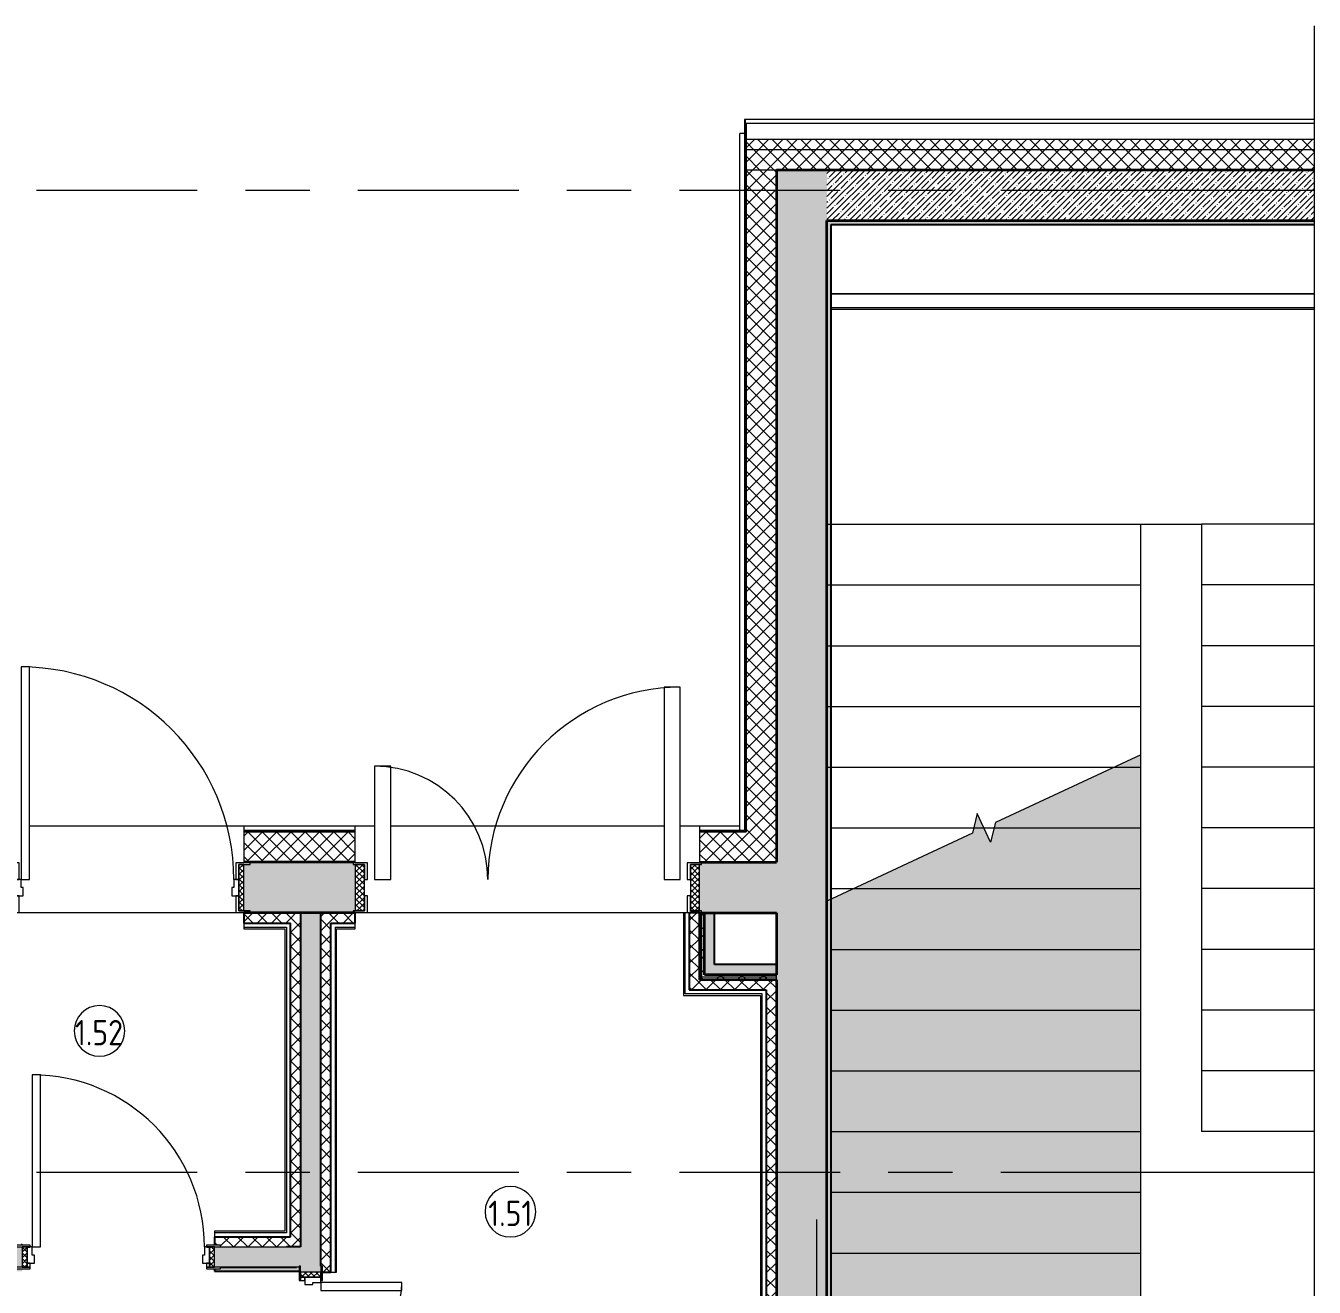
# Model space of a CAD drawing. Header units: millimetres. Extents: x 54725 to 263872, y -8553 to 29614.
# Drawn here: x 85452 to 91817, y 21581 to 27813 of the extents above; entities that cross this region are included whole.
import ezdxf

# ---------------------------------------------------------------- set-up
doc = ezdxf.new("R2010")
doc.units = ezdxf.units.MM
doc.linetypes.add('Осевая', pattern=[1587.5, 317.5, -238.125, 793.75, -238.125])
for name, color, linetype, lineweight in [('A-AREA-IDEN', 7, 'Continuous', 9), ('A-DETL-GENF', 7, 'Continuous', 9), ('A-DOOR', 7, 'Continuous', 9), ('A-DOOR-1', 7, 'Continuous', 15), ('A-DOOR-FRAM', 7, 'Continuous', 15), ('A-DOOR-FRAM-1', 7, 'Continuous', 9), ('A-WALL', 7, 'Continuous', 9), ('I-WALL', 7, 'Continuous', 9), ('S-STRS-2', 7, 'Continuous', 9), ('S-STRS-MBND', 7, 'Continuous', 9), ('Оси', 7, 'Continuous', 9), ('Оси-2', 7, 'Осевая', 9)]:
    doc.layers.add(name, color=color, linetype=linetype, lineweight=lineweight)
for name, color, linetype, lineweight, true_color in [('A-WALL-1', 7, 'Continuous', 35, 0x3c3c3c), ('A-WALL-2', 7, 'Continuous', 15, 0x3c3c3c), ('A-WALL-3', 7, 'Continuous', 25, 0x3c3c3c), ('A-WALL-FNSH-1', 7, 'Continuous', 9, 0x3c3c3c), ('A-WALL-FNSH-2', 7, 'Continuous', 15, 0x3c3c3c)]:
    doc.layers.add(name, color=color, linetype=linetype, lineweight=lineweight, true_color=true_color)
doc.layers.add('S-STRS-1', color=7, linetype='Continuous', lineweight=15, transparency=1)
doc.styles.add('GOST Common_1', font='GOST_Common.ttf', dxfattribs={"width": 0.9, "height": 125})
pattern_1 = [(45, (0, 0), (-35.35534, 35.35534), []), (135, (0, 0), (-35.35534, -35.35534), [])]
pattern_2 = [(45, (0, 0), (-28.51196, 28.51196), []), (45, (28.51, 0), (-28.51196, 28.51196), [50.403, -10.081, 1.676, -8.404])]
pattern_3 = [(135, (0, 0), (-37.717076, -37.717076), [53.34, -8.89, 1.778, -8.89]), (135, (0, 37.694), (-37.717076, -37.717076), []), (50, (0, 0), (63.763904, -5.57885), [6.667, -73.342]), (355, (0, 0), (-12.334876, 66.869514), [5.334, -58.674]), (100.451, (5.314, -0.465), (51.43036, 61.29098), [5.667, -62.332]), (46.184, (0, 17.78), (94.87722, -14.714836), [10.001, -110.014]), (96.636, (7.91, 16.55), (83.09115, 86.599305), [8.5, -93.497]), (351.184, (0, 17.78), (83.09204, 86.59928), [8.001, -88.011]), (21, (8.89, 13.335), (53.064487, -35.792726), [6.667, -73.342]), (326, (8.89, 13.335), (21.63066, 64.46546), [5.334, -58.674]), (71.451, (13.31, 10.35), (74.69646, 28.672367), [5.667, -62.332]), (37.5, (0, 0), (1.080413, 29.594271), [1.676, -56.286, 1.676, -57.887, -58.896]), (37.5, (0, 0), (1.080413, 29.594271), [-117.526, 1.676, -57.22]), (7.5, (0, 0), (23.386368, 35.063507), [1.676, -32.283, 1.676, -54.953, -22.447]), (7.5, (0, 0), (23.386368, 35.063507), [-90.589, 1.676, -20.771]), (327.5, (-19.825, 0), (47.456567, -2.0054684), [1.676, -20.549, 1.676, -67.666, -92.011]), (327.5, (-19.825, 0), (47.456567, -2.0054684), [-91.567, 1.676, -90.335]), (317.5, (-28.715, 0), (51.844948, 8.89904), [1.676, -27.216, 1.676, -44.374, -65.341]), (317.5, (-28.715, 0), (51.844948, 8.89904), [-74.943, 1.676, -63.665])]
pattern_4 = [(0, (0, 0), (60.96, 15.24), [5.029, -40.691, 5.029, -40.691, -243.84]), (0, (0, 0), (60.96, 15.24), [-91.44, 5.029, -86.411, 5.029, -40.691, -106.68]), (0, (0, 0), (60.96, 15.24), [-228.6, 5.029, -25.451, 5.029, -71.171]), (120, (22.86, 7.62), (-43.6782272, 45.1729086), [5.029, -40.691, 5.029, -40.691, -243.84]), (120, (22.86, 7.62), (-43.6782272, 45.1729086), [-91.44, 5.029, -86.411, 5.029, -40.691, -106.68]), (120, (22.86, 7.62), (-43.6782272, 45.1729086), [-228.6, 5.029, -25.451, 5.029, -71.171]), (240, (30.48, 38.1), (-17.2817728, -60.4129086), [5.029, -40.691, 5.029, -40.691, -243.84]), (240, (30.48, 38.1), (-17.2817728, -60.4129086), [-91.44, 5.029, -86.411, 5.029, -40.691, -106.68]), (240, (30.48, 38.1), (-17.2817728, -60.4129086), [-228.6, 5.029, -25.451, 5.029, -71.171])]
pattern_5 = [(45, (0, 0), (-53.03301, 53.03301), []), (135, (0, 0), (-53.03301, -53.03301), [])]

# ---------------------------------------------------------------- blocks, each defined once
blk = doc.blocks.new('110_Дверь_СКБ_2Ст_Внутренняя - ДН-7д_л__ ДОО_Дв_1450x2100h_Загрузочная_ Помещение холодильных камер-21737406-Фрагмент 1_10_ Пищеблок')
at = {"layer": 'A-DOOR'}
h = blk.add_hatch(dxfattribs=at)
h.set_pattern_fill('FP_6', color=256, style=0, pattern_type=2)
h.set_pattern_definition([(135, (1471.41, 189.685), (-14.14214, -14.14214), []), (225, (1471.41, 189.685), (14.14214, -14.14214), [])])
h.paths.add_polyline_path([(862.5, -115), (862.5, 115), (817.5, 115), (817.5, -115)])
at = {"layer": 'A-DOOR-FRAM-1'}
h = blk.add_hatch(dxfattribs=at)
h.set_pattern_fill('FP_7', color=256, style=0, pattern_type=2)
h.set_pattern_definition([(45, (-651.384, 189.685), (-14.1421, 14.1421), []), (135, (-651.384, 189.685), (-14.1421, -14.1421), [])])
h.paths.add_polyline_path([(-792.5, -115), (-792.5, 115), (-837.5, 115), (-837.5, -115)])
at = {"layer": 'A-DOOR'}
for p, q in [((-777.5, 123), (-847.5, 123)), ((-847.5, 123), (-847.5, 115)), ((-847.5, 115), (-792.5, 115)), ((-792.5, 115), (-792.5, 40)), ((-777.5, 40), (-777.5, 123)), ((872.5, 123), (802.5, 123)), ((802.5, 123), (802.5, 40)), ((817.5, 40), (817.5, 115)), ((817.5, 115), (872.5, 115)), ((872.5, 115), (872.5, 123)), ((-792.5, 40), (-777.5, 40)), ((802.5, 40), (817.5, 40)), ((-777.5, -40), (-792.5, -40)), ((-792.5, -40), (-792.5, -115)), ((-777.5, -123), (-777.5, -40)), ((817.5, -40), (802.5, -40)), ((802.5, -40), (802.5, -123)), ((817.5, -115), (817.5, -40)), ((-847.5, -115), (-847.5, -123)), ((-792.5, -115), (-847.5, -115)), ((-847.5, -123), (-777.5, -123)), ((802.5, -123), (872.5, -123)), ((872.5, -115), (817.5, -115)), ((872.5, -123), (872.5, -115))]:
    blk.add_line(p, q, dxfattribs=at)
for centre, radius, start, end in [((767.5, 40), 950, 90, 180), ((-742.5, 40), 560, 0, 90)]:
    blk.add_arc(centre, radius, start, end, dxfattribs=at)
at = {"layer": 'A-DOOR-1'}
for p, q in [((767.5, 990), (687.5, 990)), ((687.5, 990), (687.5, 40)), ((767.5, 40), (767.5, 990)), ((-742.5, 600), (-742.5, 40)), ((-662.5, 600), (-742.5, 600)), ((-662.5, 40), (-662.5, 600)), ((-742.5, 40), (-662.5, 40)), ((687.5, 40), (767.5, 40))]:
    blk.add_line(p, q, dxfattribs=at)
at = {"layer": 'A-DOOR-FRAM'}
for p, q in [((-792.5, 115), (-837.5, 115)), ((-837.5, 115), (-837.5, -115)), ((-792.5, -115), (-792.5, 115)), ((862.5, 115), (817.5, 115)), ((817.5, 115), (817.5, -115)), ((862.5, -115), (862.5, 115)), ((-837.5, -115), (-792.5, -115)), ((817.5, -115), (862.5, -115))]:
    blk.add_line(p, q, dxfattribs=at)
blk = doc.blocks.new('110_Дверь_СКБ_1Ст_Внутренняя1 - ДН-6д_ ДОО_Дв_1150x2100-24253098-Фрагмент 1_10_ Пищеблок')
at = {"layer": 'A-DOOR'}
h = blk.add_hatch(dxfattribs=at)
h.set_pattern_fill('FP_10', color=256, style=0, pattern_type=2)
h.set_pattern_definition([(135, (1726.41, 189.685), (-14.14214, -14.14214), []), (225, (1726.41, 189.685), (14.14214, -14.14214), [])])
h.paths.add_polyline_path([(587.5, -115), (587.5, 115), (562.5, 115), (562.5, -115)])
at = {"layer": 'A-DOOR-FRAM-1'}
h = blk.add_hatch(dxfattribs=at)
h.set_pattern_fill('FP_11', color=256, style=0, pattern_type=2)
h.set_pattern_definition([(45, (-396.384, 189.685), (-14.1421, 14.1421), []), (135, (-396.384, 189.685), (-14.1421, -14.1421), [])])
h.paths.add_polyline_path([(-537.5, -115), (-537.5, 115), (-562.5, 115), (-562.5, -115)])
at = {"layer": 'A-DOOR'}
for p, q in [((-522.5, 123), (-592.5, 123)), ((-592.5, 123), (-592.5, 115)), ((-592.5, 115), (-537.5, 115)), ((-537.5, 115), (-537.5, 40)), ((-522.5, 40), (-522.5, 123)), ((617.5, 123), (547.5, 123)), ((547.5, 123), (547.5, 40)), ((562.5, 40), (562.5, 115)), ((562.5, 115), (617.5, 115)), ((617.5, 115), (617.5, 123)), ((-537.5, 40), (-522.5, 40)), ((547.5, 40), (562.5, 40)), ((-522.5, -40), (-537.5, -40)), ((-537.5, -40), (-537.5, -115)), ((-522.5, -123), (-522.5, -40)), ((562.5, -40), (547.5, -40)), ((547.5, -40), (547.5, -123)), ((562.5, -115), (562.5, -40)), ((-592.5, -115), (-592.5, -123)), ((-537.5, -115), (-592.5, -115)), ((-592.5, -123), (-522.5, -123)), ((547.5, -123), (617.5, -123)), ((617.5, -115), (562.5, -115)), ((617.5, -123), (617.5, -115))]:
    blk.add_line(p, q, dxfattribs=at)
blk.add_arc((-512.5, 40), 1050, 360, 90, dxfattribs=at)
at = {"layer": 'A-DOOR-1'}
for p, q in [((-512.5, 1090), (-512.5, 40)), ((-472.5, 1090), (-512.5, 1090)), ((-472.5, 40), (-472.5, 1090)), ((-512.5, 40), (-472.5, 40))]:
    blk.add_line(p, q, dxfattribs=at)
at = {"layer": 'A-DOOR-FRAM'}
for p, q in [((-537.5, 115), (-562.5, 115)), ((-562.5, 115), (-562.5, -115)), ((-537.5, -115), (-537.5, 115)), ((587.5, 115), (562.5, 115)), ((562.5, 115), (562.5, -115)), ((587.5, -115), (587.5, 115)), ((-512.5, 40), (-537.5, 40)), ((-537.5, 40), (-537.5, -40)), ((-512.5, 0), (-512.5, 40)), ((-502.5, 0), (-512.5, 0)), ((-502.5, -40), (-502.5, 0)), ((537.5, 0), (527.5, 0)), ((527.5, 0), (527.5, -40)), ((537.5, 40), (537.5, 0)), ((562.5, 40), (537.5, 40)), ((562.5, -40), (562.5, 40)), ((-537.5, -40), (-502.5, -40)), ((527.5, -40), (562.5, -40)), ((-562.5, -115), (-537.5, -115)), ((562.5, -115), (587.5, -115))]:
    blk.add_line(p, q, dxfattribs=at)
blk = doc.blocks.new('110_Дверь_СКБ_1Ст_Внутренняя1 - Д-8_п_ 950x2100h_охрана 2-32213875-Фрагмент 1_10_ Пищеблок')
at = {"layer": 'A-DOOR'}
h = blk.add_hatch(dxfattribs=at)
h.set_pattern_fill('FP_12', color=256, style=0, pattern_type=2)
h.set_pattern_definition([(135, (1826.41, 114.685), (-14.14214, -14.14214), []), (225, (1826.41, 114.685), (14.14214, -14.14214), [])])
h.paths.add_polyline_path([(487.5, -50), (487.5, 50), (462.5, 50), (462.5, -50)])
at = {"layer": 'A-DOOR-FRAM-1'}
h = blk.add_hatch(dxfattribs=at)
h.set_pattern_fill('FP_13', color=256, style=0, pattern_type=2)
h.set_pattern_definition([(45, (-296.384, 114.685), (-14.1421, 14.1421), []), (135, (-296.384, 114.685), (-14.1421, -14.1421), [])])
h.paths.add_polyline_path([(-462.5, -50), (-437.5, -50), (-437.5, 50), (-462.5, 50)])
at = {"layer": 'A-DOOR'}
blk.add_arc((-412.5, 50), 850, 360, 90, dxfattribs=at)
at = {"layer": 'A-DOOR-1'}
for p, q in [((-412.5, 900), (-412.5, 50)), ((-372.5, 900), (-412.5, 900)), ((-372.5, 50), (-372.5, 900)), ((-412.5, 50), (-372.5, 50))]:
    blk.add_line(p, q, dxfattribs=at)
at = {"layer": 'A-DOOR-FRAM'}
for p, q in [((-422.5, 58), (-492.5, 58)), ((-492.5, 58), (-492.5, 50)), ((-492.5, 50), (-422.5, 50)), ((-437.5, 50), (-462.5, 50)), ((-462.5, 50), (-462.5, -50)), ((-412.5, 50), (-437.5, 50)), ((-437.5, 50), (-437.5, -30)), ((-437.5, -50), (-437.5, 50)), ((-422.5, 50), (-437.5, 50)), ((-437.5, 50), (-437.5, 49)), ((-437.5, 49), (-422.5, 49)), ((-422.5, 50), (-422.5, 58)), ((-422.5, 49), (-422.5, 50)), ((-412.5, 10), (-412.5, 50)), ((-402.5, 10), (-412.5, 10)), ((-402.5, -30), (-402.5, 10)), ((437.5, 10), (427.5, 10)), ((427.5, 10), (427.5, -30)), ((437.5, 50), (437.5, 10)), ((462.5, 50), (437.5, 50)), ((517.5, 58), (447.5, 58)), ((447.5, 58), (447.5, 50)), ((462.5, 50), (447.5, 50)), ((447.5, 50), (447.5, 49)), ((447.5, 50), (517.5, 50)), ((447.5, 49), (462.5, 49)), ((462.5, -30), (462.5, 50)), ((487.5, 50), (462.5, 50)), ((462.5, 50), (462.5, -50)), ((462.5, 49), (462.5, 50)), ((487.5, -50), (487.5, 50)), ((517.5, 50), (517.5, 58)), ((-422.5, -50), (-492.5, -50)), ((-492.5, -50), (-492.5, -58)), ((-492.5, -58), (-422.5, -58)), ((-462.5, -50), (-437.5, -50)), ((-437.5, -30), (-402.5, -30)), ((-422.5, -30), (-437.5, -30)), ((-437.5, -30), (-437.5, -50)), ((-437.5, -50), (-422.5, -50)), ((-422.5, -50), (-422.5, -30)), ((-422.5, -58), (-422.5, -50)), ((427.5, -30), (462.5, -30)), ((462.5, -30), (447.5, -30)), ((447.5, -30), (447.5, -50)), ((447.5, -50), (462.5, -50)), ((517.5, -50), (447.5, -50)), ((447.5, -50), (447.5, -58)), ((447.5, -58), (517.5, -58)), ((462.5, -50), (462.5, -30)), ((462.5, -50), (487.5, -50)), ((517.5, -58), (517.5, -50))]:
    blk.add_line(p, q, dxfattribs=at)
blk = doc.blocks.new('110_Дверь_СКБ_2Ст - Д-10а_ СОШ_Дв_1450x2100h_Горячий цех-25784455-Фрагмент 1_10_ Пищеблок')
at = {"layer": 'A-DOOR'}
h = blk.add_hatch(dxfattribs=at)
h.set_pattern_fill('FP_15', color=256, style=0, pattern_type=2)
h.set_pattern_definition([(135, (1601.41, 114.685), (-14.14214, -14.14214), []), (225, (1601.41, 114.685), (14.14214, -14.14214), [])])
h.paths.add_polyline_path([(712.5, 50), (687.5, 50), (687.5, -50), (712.5, -50)])
at = {"layer": 'A-DOOR-FRAM-1'}
h = blk.add_hatch(dxfattribs=at)
h.set_pattern_fill('FP_16', color=256, style=0, pattern_type=2)
h.set_pattern_definition([(45, (-521.384, 114.685), (-14.1421, 14.1421), []), (135, (-521.384, 114.685), (-14.1421, -14.1421), [])])
h.paths.add_polyline_path([(-662.5, 50), (-687.5, 50), (-687.5, -50), (-662.5, -50)])
at = {"layer": 'A-DOOR'}
for centre, radius, start, end in [((662.5, 50), 900, 90, 180), ((-637.5, 50), 400, 0, 90)]:
    blk.add_arc(centre, radius, start, end, dxfattribs=at)
at = {"layer": 'A-DOOR-1'}
for p, q in [((662.5, 950), (622.5, 950)), ((622.5, 950), (622.5, 50)), ((662.5, 50), (662.5, 950)), ((-637.5, 450), (-637.5, 50)), ((-597.5, 450), (-637.5, 450)), ((-597.5, 50), (-597.5, 450)), ((-637.5, 50), (-597.5, 50)), ((622.5, 50), (662.5, 50))]:
    blk.add_line(p, q, dxfattribs=at)
at = {"layer": 'A-DOOR-FRAM'}
for p, q in [((-647.5, 58), (-717.5, 58)), ((-717.5, 58), (-717.5, 50)), ((-717.5, 50), (-647.5, 50)), ((-662.5, 50), (-687.5, 50)), ((-687.5, 50), (-687.5, -50)), ((-637.5, 50), (-662.5, 50)), ((-662.5, 50), (-662.5, -30)), ((-662.5, -50), (-662.5, 50)), ((-647.5, 50), (-647.5, 58)), ((-637.5, 10), (-637.5, 50)), ((-627.5, 10), (-637.5, 10)), ((-627.5, -30), (-627.5, 10)), ((662.5, 10), (652.5, 10)), ((652.5, 10), (652.5, -30)), ((662.5, 50), (662.5, 10)), ((687.5, 50), (662.5, 50)), ((742.5, 58), (672.5, 58)), ((672.5, 58), (672.5, 50)), ((672.5, 50), (742.5, 50)), ((687.5, -30), (687.5, 50)), ((712.5, 50), (687.5, 50)), ((687.5, 50), (687.5, -50)), ((712.5, -50), (712.5, 50)), ((742.5, 50), (742.5, 58)), ((-647.5, -50), (-717.5, -50)), ((-717.5, -50), (-717.5, -58)), ((-717.5, -58), (-647.5, -58)), ((-687.5, -50), (-662.5, -50)), ((-662.5, -30), (-627.5, -30)), ((-647.5, -30), (-662.5, -30)), ((-662.5, -30), (-662.5, -50)), ((-662.5, -50), (-647.5, -50)), ((-647.5, -50), (-647.5, -30)), ((-647.5, -58), (-647.5, -50)), ((652.5, -30), (687.5, -30)), ((687.5, -30), (672.5, -30)), ((672.5, -30), (672.5, -50)), ((672.5, -50), (687.5, -50)), ((742.5, -50), (672.5, -50)), ((672.5, -50), (672.5, -58)), ((672.5, -58), (742.5, -58)), ((687.5, -50), (687.5, -30)), ((687.5, -50), (712.5, -50)), ((742.5, -58), (742.5, -50))]:
    blk.add_line(p, q, dxfattribs=at)
blk = doc.blocks.new('Зашивка приборов отопления4 - Зашивка приборов отопления-33272095-Фрагмент 1_10_ Пищеблок')
at = {"layer": 'A-WALL'}
for p, q in [((121465, 18487.5), (123851.7, 18487.5)), ((123851.7, 18487.5), (121465, 18487.5)), ((121465, 18412.5), (123851.7, 18412.5))]:
    blk.add_line(p, q, dxfattribs=at)
blk = doc.blocks.new('DET_L_Линия разрыва - М100-30705150-Фрагмент 1_10_ Пищеблок')
at = {"layer": 'A-DETL-GENF'}
blk.add_line((14800, 0), (7700, 0), dxfattribs=at)
blk = doc.blocks.new('Марка_Помещения - Номер-25198446-Фрагмент 1_10_ Пищеблок')
at = {"layer": 'A-AREA-IDEN'}
for start, end in [(360, 180), (180, 360)]:
    blk.add_arc((0, 0), 2.5, start, end, dxfattribs=at)

msp = doc.modelspace()

# ---------------------------------------------------------------- hatches: boundary and pattern name
at = {"layer": 'A-WALL'}
h = msp.add_hatch(dxfattribs=at)
h.set_pattern_fill('FP_2', color=256, style=0, pattern_type=2)
h.set_pattern_definition(pattern_1)
h.paths.add_polyline_path([(91773.7, 27200), (91816.7, 27200), (91816.7, 27250), (89010, 27250), (89010, 27200), (91199.1, 27200)])
h = msp.add_hatch(dxfattribs=at)
h.set_pattern_fill('FP_2', color=256, style=0, pattern_type=2)
h.set_pattern_definition(pattern_1)
h.paths.add_polyline_path([(91773.7, 27100), (91816.7, 27100), (91816.7, 27200), (89010, 27200), (89010, 27100), (91199.1, 27100)])
h = msp.add_hatch(dxfattribs=at)
h.set_pattern_fill('FP_2', color=256, style=0, pattern_type=2)
h.set_pattern_definition(pattern_1)
h.paths.add_polyline_path([(89010, 23680), (89160, 23680), (89160, 27100), (89010, 27100), (89010, 23830)])
h = msp.add_hatch(dxfattribs=at)
h.set_pattern_fill('FP_2', color=256, style=0, pattern_type=2)
h.set_pattern_definition(pattern_1)
h.paths.add_polyline_path([(89010, 23680), (89010, 23830), (88780, 23830), (88780, 23680), (89007, 23680)])
h.paths.add_polyline_path([(86601.7, 23680), (87080, 23680), (87080, 23830), (86530, 23830), (86530, 23680)])
h.paths.add_polyline_path([(85380, 23680), (85380, 23830), (85120, 23830), (85120, 23680), (85128, 23680)])
at = {"layer": 'I-WALL'}
h = msp.add_hatch(dxfattribs=at)
h.set_pattern_fill('FP_1', color=256, style=0, pattern_type=2)
h.set_pattern_definition(pattern_2)
h.paths.add_polyline_path([(89160, 17270), (89410, 17270), (89410, 27100), (89160, 27100), (89160, 17812.4)])
h = msp.add_hatch(dxfattribs=at)
h.set_pattern_fill('FP_1', color=256, style=0, pattern_type=2)
h.set_pattern_definition(pattern_2)
h.paths.add_polyline_path([(91773.7, 26850), (91816.7, 26850), (91816.7, 27100), (89410, 27100), (89410, 26850), (91486.4, 26850)])
h = msp.add_hatch(dxfattribs=at)
h.set_pattern_fill('FP_35', color=256, style=0, pattern_type=2)
h.set_pattern_definition(pattern_4)
h.paths.add_polyline_path([(91816.7, 26830), (91816.7, 26850), (89410, 26850), (89410, 26830), (91773.7, 26830)])
h = msp.add_hatch(dxfattribs=at)
h.set_pattern_fill('FP_35', color=256, style=0, pattern_type=2)
h.set_pattern_definition(pattern_4)
h.paths.add_polyline_path([(89410, 17850), (89430, 17850), (89430, 26830), (89410, 26830), (89410, 18768.9)])
h = msp.add_hatch(dxfattribs=at)
h.set_pattern_fill('FP_1', color=256, style=0, pattern_type=2)
h.set_pattern_definition(pattern_2)
h.paths.add_polyline_path([(88900.4, 23430), (89160, 23430), (89160, 23680), (88780, 23680), (88780, 23678), (88790, 23678), (88790, 23670), (88780, 23670), (88780, 23440), (88790, 23440), (88790, 23432), (88780, 23432), (88780, 23430), (88855, 23430)])
h.paths.add_polyline_path([(86740, 23430), (87080, 23430), (87080, 23432), (87070, 23432), (87070, 23440), (87080, 23440), (87080, 23670), (87070, 23670), (87070, 23678), (87080, 23678), (87080, 23680), (86530, 23680), (86530, 23678), (86560, 23678), (86560, 23670), (86530, 23670), (86530, 23440), (86560, 23440), (86560, 23432), (86530, 23432), (86530, 23430), (86601.7, 23430)])
h.paths.add_polyline_path([(85380, 23430), (85380, 23432), (85350, 23432), (85350, 23440), (85380, 23440), (85380, 23670), (85350, 23670), (85350, 23678), (85380, 23678), (85380, 23680), (85000, 23680), (85000, 23430), (85350, 23430)])
h = msp.add_hatch(dxfattribs=at)
h.set_pattern_fill('FP_2', color=256, style=0, pattern_type=2)
h.set_pattern_definition(pattern_1)
h.paths.add_polyline_path([(86760, 23380), (86760, 23430), (86530, 23430), (86530, 23380), (86740, 23380)])
h.paths.add_polyline_path([(85040, 23380), (85380, 23380), (85380, 23430), (85020, 23430), (85020, 23380)])
h = msp.add_hatch(dxfattribs=at)
h.set_pattern_fill('FP_2', color=256, style=0, pattern_type=2)
h.set_pattern_definition(pattern_1)
h.paths.add_polyline_path([(86810, 21780), (86810, 23430), (86760, 23430), (86760, 21780)])
h = msp.add_hatch(dxfattribs=at)
h.set_pattern_fill('FP_3', color=256, style=0, pattern_type=2)
h.set_pattern_definition(pattern_3)
h.paths.add_polyline_path([(86910, 21780), (86910, 23430), (86810, 23430), (86810, 21780)])
h = msp.add_hatch(dxfattribs=at)
h.set_pattern_fill('FP_2', color=256, style=0, pattern_type=2)
h.set_pattern_definition(pattern_1)
h.paths.add_polyline_path([(86910, 19300), (86960, 19300), (86960, 20255), (86918, 20255), (86918, 20225), (86910, 20225), (86910, 19725.4)])
h.paths.add_polyline_path([(86960, 21655), (86960, 23430), (86910, 23430), (86910.1, 21685), (86918, 21685), (86918, 21655)])
h = msp.add_hatch(dxfattribs=at)
h.set_pattern_fill('FP_2', color=256, style=0, pattern_type=2)
h.set_pattern_definition(pattern_1)
h.paths.add_polyline_path([(87080, 23380), (87080, 23430), (86960, 23430), (86960, 23380), (86980, 23380)])
h = msp.add_hatch(dxfattribs=at)
h.set_pattern_fill('FP_2', color=256, style=0, pattern_type=2)
h.set_pattern_definition(pattern_1)
h.paths.add_polyline_path([(88780, 23050), (88780, 23430), (88730, 23430), (88730, 23050)])
h = msp.add_hatch(dxfattribs=at)
h.set_pattern_fill('FP_36', color=256, style=0, pattern_type=2)
h.set_pattern_definition(pattern_5)
h.paths.add_polyline_path([(88792.5, 23100), (88792.5, 23430), (88780, 23430), (88780, 23100)])
h = msp.add_hatch(dxfattribs=at)
h.set_pattern_fill('FP_36', color=256, style=0, pattern_type=2)
h.set_pattern_definition(pattern_5)
h.paths.add_polyline_path([(88805, 23112.5), (88805, 23430), (88792.5, 23430), (88792.5, 23112.5)])
for points in [[(88805, 23125), (88855, 23125), (88855, 23430), (88805, 23430), (88805, 23360)], [(89110, 23125), (89160, 23125), (89160, 23175), (88855, 23175), (88855, 23125), (89030.6, 23125)]]:
    msp.add_hatch(color=256, dxfattribs=at).paths.add_polyline_path(points)
h = msp.add_hatch(dxfattribs=at)
h.set_pattern_fill('FP_36', color=256, style=0, pattern_type=2)
h.set_pattern_definition(pattern_5)
h.paths.add_polyline_path([(89090, 23100), (89160, 23100), (89160, 23112.5), (88792.5, 23112.5), (88792.5, 23100), (89030.6, 23100)])
h = msp.add_hatch(dxfattribs=at)
h.set_pattern_fill('FP_36', color=256, style=0, pattern_type=2)
h.set_pattern_definition(pattern_5)
h.paths.add_polyline_path([(89160, 23112.5), (89160, 23125), (88805, 23125), (88805, 23112.5), (89110, 23112.5)])
h = msp.add_hatch(dxfattribs=at)
h.set_pattern_fill('FP_2', color=256, style=0, pattern_type=2)
h.set_pattern_definition(pattern_1)
h.paths.add_polyline_path([(89110, 23050), (89110, 23100), (88780, 23100), (88780, 23050), (89090, 23050)])
h = msp.add_hatch(dxfattribs=at)
h.set_pattern_fill('FP_2', color=256, style=0, pattern_type=2)
h.set_pattern_definition(pattern_1)
h.paths.add_polyline_path([(89160, 19350), (89160, 23100), (89110, 23100), (89110, 19350)])
h = msp.add_hatch(dxfattribs=at)
h.set_pattern_fill('FP_2', color=256, style=0, pattern_type=2)
h.set_pattern_definition(pattern_1)
h.paths.add_polyline_path([(86601.7, 21780), (86760, 21780), (86760, 21830), (86384.7, 21830), (86384.7, 21788), (86414.7, 21788), (86414.7, 21780)])
h.paths.add_polyline_path([(84970, 21780), (85404.7, 21780), (85404.7, 21788), (85434.7, 21788), (85434.7, 21830), (84970, 21830)])
h = msp.add_hatch(dxfattribs=at)
h.set_pattern_fill('FP_3', color=256, style=0, pattern_type=2)
h.set_pattern_definition(pattern_3)
h.paths.add_polyline_path([(86414.7, 21680), (86802, 21680), (86802, 21685), (86810, 21685), (86810, 21680), (86910, 21680), (86910, 21780), (86384.7, 21780), (86384.7, 21680)])
h.paths.add_polyline_path([(84970, 21680), (85434.7, 21680), (85434.7, 21780), (84970, 21780)])
h = msp.add_hatch(dxfattribs=at)
h.set_pattern_fill('FP_35', color=256, style=0, pattern_type=2)
h.set_pattern_definition(pattern_4)
h.paths.add_polyline_path([(86790, 21660), (86790, 21680), (86414.7, 21680), (86414.7, 21672), (86384.7, 21672), (86384.7, 21660), (86601.7, 21660)])
h.paths.add_polyline_path([(85434.7, 21660), (85434.7, 21672), (85404.7, 21672), (85404.7, 21680), (84750, 21680), (84750, 21660), (85404.7, 21660)])
h = msp.add_hatch(dxfattribs=at)
h.set_pattern_fill('FP_35', color=256, style=0, pattern_type=2)
h.set_pattern_definition(pattern_4)
h.paths.add_polyline_path([(86790, 20150), (86810, 20150), (86810, 20225), (86802, 20225), (86802, 20230), (86790, 20230), (86790, 20170)])
h.paths.add_polyline_path([(86790, 21660), (86802, 21660), (86802, 21680), (86790, 21680)])
h = msp.add_hatch(dxfattribs=at)
h.set_pattern_fill('FP_3', color=256, style=0, pattern_type=2)
h.set_pattern_definition(pattern_3)
h.paths.add_polyline_path([(86810, 20030), (86910, 20030), (86910, 20255), (86810, 20255), (86810, 20130)])
h.paths.add_polyline_path([(86910, 21655), (86910, 21680), (86810, 21680), (86810, 21655)])
at = {"layer": 'S-STRS-1'}
for points in [[(90960, 24150), (90960, 24211.4), (90828.4, 24150)], [(89541.6, 23550), (90960, 23550), (90960, 23850), (90235.2, 23850), (90218, 23779.2), (90185, 23850), (90134.8, 23850), (90128.4, 23823.6), (89544.9, 23551.5)], [(89541.6, 23250), (90960, 23250), (90960, 23550), (89541.6, 23550), (89430, 23497.9), (89430, 23250), (89475.1, 23250)], [(90960, 22950), (90960, 23250), (89430, 23250), (89430, 22950), (90049.7, 22950)], [(90960, 22650), (90960, 22950), (89430, 22950), (89430, 22650), (90049.7, 22650)], [(89430, 22350), (90960, 22350), (90960, 22650), (89430, 22650), (89430, 22595)], [(90960, 22050), (90960, 22350), (89430, 22350), (89430, 22050), (90049.7, 22050)], [(90960, 21750), (90960, 22050), (89430, 22050), (89430, 21750), (90049.7, 21750)], [(90960, 21450), (90960, 21750), (89430, 21750), (89430, 21450), (90049.7, 21450)]]:
    msp.add_hatch(color=256, dxfattribs=at).paths.add_polyline_path(points)
h = msp.add_hatch(color=256, dxfattribs=at)
h.paths.add_polyline_path([(90960, 23850), (90960, 24150), (90828.4, 24150), (90241.6, 23876.4), (90235.2, 23850)])
h.paths.add_polyline_path([(90185, 23850), (90152, 23920.8), (90134.8, 23850)])

# ---------------------------------------------------------------- linework, layer by layer
at = {"layer": 'A-WALL'}
for p, q in [((89007, 27330), (89007, 27350)), ((89010, 27330), (89010, 23830)), ((89002, 27280), (88980, 27280)), ((88980, 23838), (88980, 27280)), ((91816.7, 27250), (89010, 27250)), ((91816.7, 27200), (89010, 27200)), ((89160, 27100), (89010, 27100)), ((89431, 26829), (89430, 26829)), ((85470, 23860), (87175, 23860)), ((86530, 23860), (86530, 23838)), ((86530, 23830), (87080, 23830)), ((87080, 23838), (87080, 23860)), ((87255, 23860), (88605, 23860)), ((88685, 23860), (88980, 23860)), ((88780, 23860), (88780, 23838)), ((88780, 23830), (89010, 23830)), ((88792.5, 23112.5), (88792.5, 23430)), ((86530, 23360), (86740, 23360)), ((86740, 23360), (86740, 21850)), ((86980, 23360), (87080, 23360)), ((86980, 23360), (86980, 21655)), ((89160, 23112.5), (88792.5, 23112.5)), ((89160, 23100), (89160, 23125)), ((89090, 19370), (89090, 23030)), ((86740, 21850), (86384.7, 21850)), ((86414.7, 21780), (86740, 21780)), ((86802, 21680), (86790, 21680))]:
    msp.add_line(p, q, dxfattribs=at)
at = {"layer": 'A-WALL-1'}
for p, q in [((89160, 27100), (89160, 23680)), ((91816.7, 27100), (89160, 27100)), ((89410, 17270), (89410, 26850)), ((89410, 26850), (91816.7, 26850)), ((86530, 23680), (86530, 23678)), ((87080, 23680), (86530, 23680)), ((87080, 23678), (87080, 23680)), ((88780, 23680), (88780, 23678)), ((88780, 23680), (89160, 23680)), ((86530, 23432), (86530, 23430)), ((87080, 23430), (86530, 23430)), ((87080, 23430), (87080, 23432)), ((88780, 23432), (88780, 23100)), ((88780, 23430), (89160, 23430)), ((88805, 23125), (88805, 23430)), ((89160, 23430), (89160, 23125)), ((89160, 23125), (88805, 23125)), ((89160, 23100), (88780, 23100)), ((89160, 23100), (89160, 17270))]:
    msp.add_line(p, q, dxfattribs=at)
at = {"layer": 'A-WALL-2'}
for p, q in [((91816.7, 27330), (89010, 27330)), ((86530, 23830), (86530, 23680)), ((87080, 23680), (87080, 23830)), ((88780, 23830), (88780, 23680))]:
    msp.add_line(p, q, dxfattribs=at)
at = {"layer": 'A-WALL-3'}
for p, q in [((89410, 26850), (89410, 17850)), ((89430, 26830), (91816.7, 26830)), ((89430, 17870), (89430, 26830)), ((86530, 23430), (86530, 23380)), ((86810, 23430), (86810, 21780)), ((86910, 21685), (86910, 23430)), ((87080, 23380), (87080, 23430)), ((88780, 23430), (88730, 23430)), ((88730, 23430), (88730, 23050)), ((88855, 23175), (88855, 23430)), ((86530, 23380), (86760, 23380)), ((86760, 21830), (86760, 23380)), ((86960, 21655), (86960, 23380)), ((86960, 23380), (87080, 23380)), ((89160, 23175), (88855, 23175)), ((88730, 23050), (89110, 23050)), ((88855, 23100), (88780, 23100)), ((89110, 23050), (89110, 19350)), ((86384.7, 21830), (86384.7, 21788)), ((86384.7, 21830), (86760, 21830)), ((86810, 21780), (86740, 21780)), ((86384.7, 21672), (86384.7, 21660)), ((86384.7, 21660), (86802, 21660)), ((86414.7, 21680), (86790, 21680)), ((86918, 21655), (86960, 21655))]:
    msp.add_line(p, q, dxfattribs=at)
at = {"layer": 'A-WALL-FNSH-1'}
for p, q in [((89002, 27350), (89002, 23838)), ((91816.7, 27350), (89002, 27350)), ((87080, 23838), (86530, 23838)), ((86530, 23838), (86530, 23833)), ((87080, 23833), (87080, 23838)), ((89002, 23838), (88780, 23838)), ((88780, 23838), (88780, 23833))]:
    msp.add_line(p, q, dxfattribs=at)
at = {"layer": 'A-WALL-FNSH-2'}
for p, q in [((89007, 27330), (89010, 27330)), ((89007, 27330), (89007, 23833)), ((89431, 26829), (91816.7, 26829)), ((89431, 24730.4), (89431, 26829)), ((89430, 24730.4), (89431, 24730.4)), ((89431, 24389.3), (89430, 24389.3)), ((89431, 17871), (89431, 24389.3)), ((86530, 23833), (86530, 23830)), ((86530, 23833), (87080, 23833)), ((87080, 23830), (87080, 23833)), ((88780, 23833), (88780, 23830)), ((88780, 23833), (89007, 23833)), ((88702, 23430), (88702, 23022)), ((88730, 23430), (88702, 23430)), ((88710, 23030), (88710, 23430)), ((86530, 23380), (86530, 23352)), ((87080, 23352), (87080, 23380)), ((86530, 23352), (86732, 23352)), ((86732, 23352), (86732, 21858)), ((86988, 21655), (86988, 23352)), ((86988, 23352), (87080, 23352)), ((88702, 23022), (89082, 23022)), ((89090, 23030), (88710, 23030)), ((89082, 23022), (89082, 19378)), ((89431, 22292.7), (89430, 22292.7)), ((86384.7, 21858), (86384.7, 21830)), ((86732, 21858), (86384.7, 21858)), ((86960, 21655), (86988, 21655))]:
    msp.add_line(p, q, dxfattribs=at)
at = {"layer": 'I-WALL'}
for p, q in [((89431, 26420), (91816.7, 26420)), ((91816.7, 26419), (89431, 26419)), ((89431, 24730.4), (89431, 24389.3)), ((86530, 23430), (85380, 23430)), ((88702, 23430), (87080, 23430))]:
    msp.add_line(p, q, dxfattribs=at)
at = {"layer": 'S-STRS-2'}
for p, q in [((90960, 24150), (90960, 24211.4)), ((90828.4, 24150), (90960, 24150)), ((90828.4, 24150), (90960, 24150)), ((90960, 23850), (90960, 24150)), ((90134.8, 23850), (90185, 23850)), ((90134.8, 23850), (90185, 23850)), ((90235.2, 23850), (90960, 23850)), ((90235.2, 23850), (90960, 23850)), ((90960, 23550), (90960, 23850)), ((89541.6, 23550), (90960, 23550)), ((89541.6, 23550), (90960, 23550)), ((90960, 23250), (90960, 23550)), ((89430, 23250), (90960, 23250)), ((89430, 23250), (90960, 23250)), ((90960, 22950), (90960, 23250)), ((89430, 22950), (90960, 22950)), ((89430, 22950), (90960, 22950)), ((90960, 22650), (90960, 22950)), ((89430, 22650), (90960, 22650)), ((89430, 22650), (90960, 22650)), ((90960, 22350), (90960, 22650)), ((89430, 22350), (90960, 22350)), ((89430, 22350), (90960, 22350)), ((90960, 22050), (90960, 22350)), ((89430, 22050), (90960, 22050)), ((89430, 22050), (90960, 22050)), ((90960, 21750), (90960, 22050)), ((89430, 21750), (90960, 21750)), ((89430, 21750), (90960, 21750)), ((90960, 21450), (90960, 21750))]:
    msp.add_line(p, q, dxfattribs=at)
at = {"layer": 'S-STRS-MBND'}
for p, q in [((89410, 26850), (89410, 25350)), ((91816.7, 26850), (89410, 26850)), ((89410, 25350), (90960, 25350)), ((89410, 24050), (89410, 25350)), ((89410, 25350), (90960, 25350)), ((90960, 25350), (91260, 25350)), ((90960, 24211.4), (90960, 25350)), ((91816.7, 25350), (91260, 25350)), ((91260, 25350), (91260, 22350)), ((91816.7, 25350), (91260, 25350)), ((89410, 25050), (90960, 25050)), ((89410, 25050), (90960, 25050)), ((91816.7, 25050), (91260, 25050)), ((91816.7, 25050), (91260, 25050)), ((89410, 24750), (90960, 24750)), ((89410, 24750), (90960, 24750)), ((91816.7, 24750), (91260, 24750)), ((91816.7, 24750), (91260, 24750)), ((89410, 24450), (90960, 24450)), ((89410, 24450), (90960, 24450)), ((91816.7, 24450), (91260, 24450)), ((91816.7, 24450), (91260, 24450)), ((90960, 24211.4), (90241.6, 23876.4)), ((89410, 24150), (90828.4, 24150)), ((89410, 24150), (90828.4, 24150)), ((91816.7, 24150), (91260, 24150)), ((91816.7, 24150), (91260, 24150)), ((90152, 23920.8), (90128.4, 23823.6)), ((90218, 23779.2), (90152, 23920.8)), ((90241.6, 23876.4), (90218, 23779.2)), ((90128.4, 23823.6), (89410, 23488.6)), ((89430, 23850), (90134.8, 23850)), ((89430, 23850), (90134.8, 23850)), ((90185, 23850), (90235.2, 23850)), ((90185, 23850), (90235.2, 23850)), ((91816.7, 23850), (91260, 23850)), ((91816.7, 23850), (91260, 23850)), ((89430, 23550), (89541.6, 23550)), ((89430, 23550), (89541.6, 23550)), ((91816.7, 23550), (91260, 23550)), ((91816.7, 23550), (91260, 23550)), ((91816.7, 23250), (91260, 23250)), ((91816.7, 23250), (91260, 23250)), ((91816.7, 22950), (91260, 22950)), ((91816.7, 22950), (91260, 22950)), ((91816.7, 22650), (91260, 22650)), ((91816.7, 22650), (91260, 22650)), ((91816.7, 22350), (91260, 22350))]:
    msp.add_line(p, q, dxfattribs=at)
at = {"layer": 'Оси'}
for p, q in [((90566.7, 27000), (91816.7, 27000)), ((90566.7, 22150), (91816.7, 22150)), ((89360, 20665.1), (89360, 21915.1))]:
    msp.add_line(p, q, dxfattribs=at)
at = {"layer": 'Оси-2'}
for p, q in [((56375.2, 27000), (90566.7, 27000)), ((56375.2, 22150), (90566.7, 22150))]:
    msp.add_line(p, q, dxfattribs=at)

# ---------------------------------------------------------------- block references
at = {"layer": 'A-AREA-IDEN', "xscale": 49.99999999999998, "yscale": 49.99999999999998, "zscale": 49.99999999999998}
for p in [(85816.6, 22847), (87846.2, 21954.2)]:
    msp.add_blockref('Марка_Помещения - Номер-25198446-Фрагмент 1_10_ Пищеблок', p, dxfattribs=at)
at = {"layer": 'A-DETL-GENF', "rotation": 89.99999999999991}
msp.add_blockref('DET_L_Линия разрыва - М100-30705150-Фрагмент 1_10_ Пищеблок', (91816.7, 13012.5), dxfattribs=at)
at = {"layer": 'A-DOOR'}
for name, p in [('110_Дверь_СКБ_1Ст_Внутренняя1 - ДН-6д_ ДОО_Дв_1150x2100-24253098-Фрагмент 1_10_ Пищеблок', (85942.5, 23555)), ('110_Дверь_СКБ_2Ст_Внутренняя - ДН-7д_л__ ДОО_Дв_1450x2100h_Загрузочная_ Помещение холодильных камер-21737406-Фрагмент 1_10_ Пищеблок', (87917.5, 23555)), ('110_Дверь_СКБ_1Ст_Внутренняя1 - Д-8_п_ 950x2100h_охрана 2-32213875-Фрагмент 1_10_ Пищеблок', (85897.2, 21730))]:
    msp.add_blockref(name, p, dxfattribs=at)
at = {"layer": 'A-DOOR', "rotation": 270}
msp.add_blockref('110_Дверь_СКБ_2Ст - Д-10а_ СОШ_Дв_1450x2100h_Горячий цех-25784455-Фрагмент 1_10_ Пищеблок', (86860, 20967.5), dxfattribs=at)
at = {"layer": 'A-WALL'}
msp.add_blockref('Зашивка приборов отопления4 - Зашивка приборов отопления-33272095-Фрагмент 1_10_ Пищеблок', (-32035, 8000), dxfattribs=at)

# ---------------------------------------------------------------- texts
at = {"layer": 'A-AREA-IDEN', "char_height": 125, "attachment_point": 1, "style": 'GOST Common_1'}
for s, insert, width in [('1.52', (85695.7, 22901.3), 303.038), ('1.51', (87737.1, 22008.5), 274.177)]:
    msp.add_mtext(s, dxfattribs=dict(at, insert=insert, width=width))

doc.saveas('drawing.dxf')
